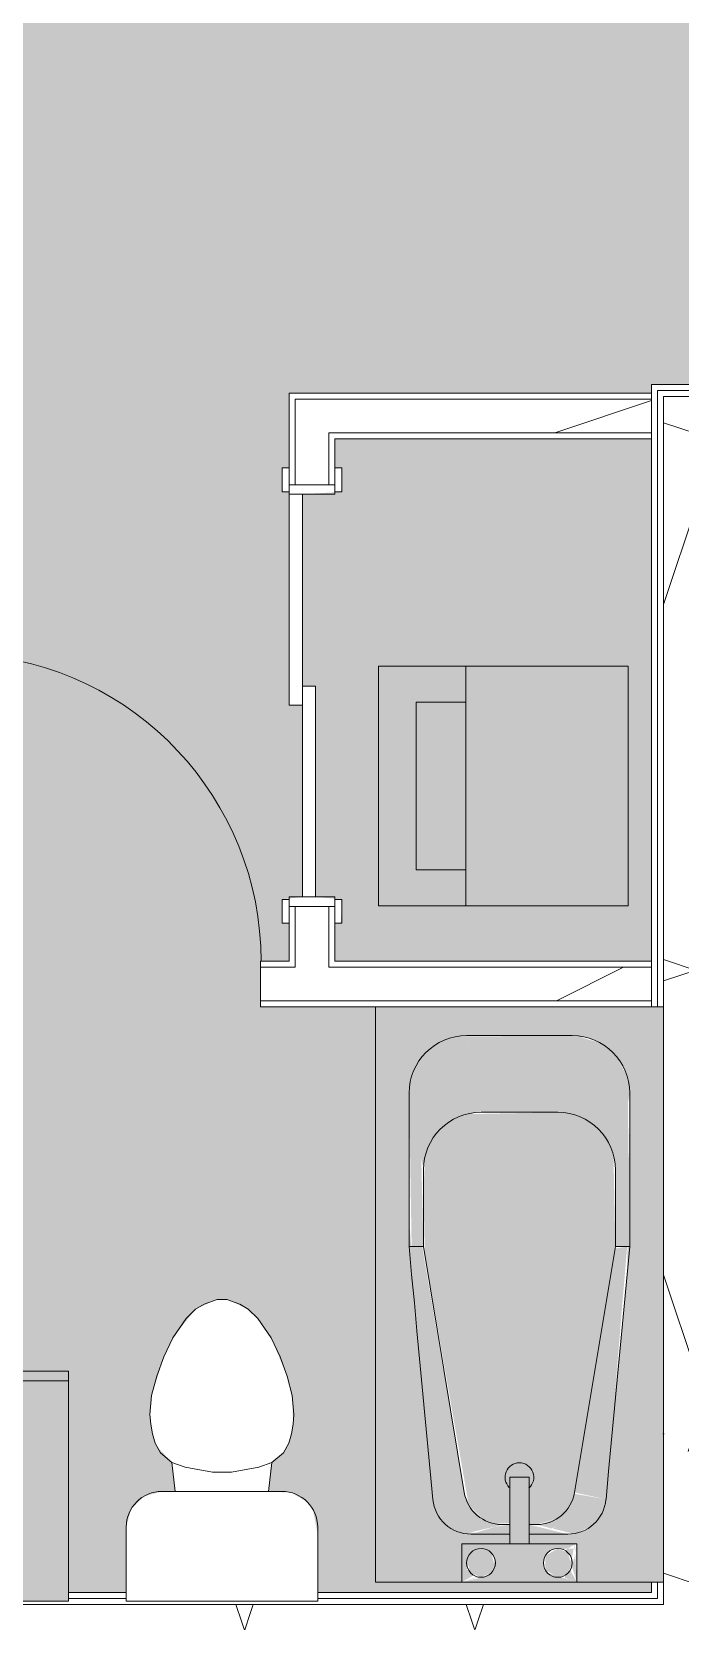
# Model space of a CAD drawing. Header units: inches. Extents: x -9418 to 110693, y 8585 to 209374.
# Drawn here: x -3610.3 to -3542.7, y 10972.6 to 11138.4 of the extents above; entities that cross this region are included whole.
import ezdxf

# ---------------------------------------------------------------- set-up
doc = ezdxf.new("R2010")
doc.units = ezdxf.units.IN
doc.header["$MEASUREMENT"] = 0
for name, color, linetype, lineweight in [('0-1', 7, 'Continuous', 5), ('0-3', 7, 'Continuous', 9), ('A-AREA-PATT-3', 41, 'Continuous', 9), ('A-DOOR-1', 7, 'Continuous', 9), ('A-DOOR-FRAM-1', 7, 'Continuous', 9), ('A-WALL', 113, 'Continuous', 9), ('A-WALL-2', 10, 'Continuous', 15), ('A-WALL-3', 7, 'Continuous', 9), ('A-WALL-PATT-2', 8, 'Continuous', 9), ('A-WALL-PATT-3', 111, 'Continuous', 9), ('I-WALL-1', 2, 'Continuous', 15), ('P-SANR-FIXT-1', 7, 'Continuous', 9), ('P-SANR-FIXT-2', 8, 'Continuous', 9), ('P-SANR-FIXT-3', 9, 'Continuous', 9), ('Q-CASE-1', 9, 'Continuous', 9), ('Q-CASE-2', 10, 'Continuous', 15), ('Q-CASE-3', 7, 'Continuous', 9)]:
    doc.layers.add(name, color=color, linetype=linetype, lineweight=lineweight)
pattern_1 = [(216.87, (39.984, 99.96), (299.879643, 199.920536), [49.98, -449.82]), (206.565, (99.96, 69.97), (-99.95948, -99.9602), [111.759, -111.759]), (198.435, (99.96, 19.992), (-199.92005, -99.96009), [63.22, -252.881])]
pattern_2 = [(161.57, (3, 3), (-24.0016874, -0.002073), [0, -170.76, 18.96, 0]), (18.43, (-3, 3), (-24.0016874, 0.002073), [0, -170.76, 18.96, 0]), (108.43, (3, 3), (11.995661, -60.005255), [56.91, -132.81]), (71.57, (-3, 3), (11.995661, 60.005255), [56.91, -132.81])]
pattern_3 = [(0, (0, 0), (192, 48), [7.92, -136.08, 7.92, -136.08, -768]), (0, (0, 0), (192, 48), [-288, 7.92, -280.08, 7.92, -136.08, -336]), (0, (0, 0), (192, 48), [-720, 7.92, -88.08, 7.92, -232.08]), (120, (72, 24), (-137.56922, 142.27688), [7.92, -136.08, 7.92, -136.08, -768]), (120, (72, 24), (-137.56922, 142.27688), [-288, 7.92, -280.08, 7.92, -136.08, -336]), (120, (72, 24), (-137.56922, 142.27688), [-720, 7.92, -88.08, 7.92, -232.08]), (240, (96, 120), (-54.43078, -190.27688), [7.92, -136.08, 7.92, -136.08, -768]), (240, (96, 120), (-54.43078, -190.27688), [-288, 7.92, -280.08, 7.92, -136.08, -336]), (240, (96, 120), (-54.43078, -190.27688), [-720, 7.92, -88.08, 7.92, -232.08])]

# ---------------------------------------------------------------- blocks, each defined once
blk = doc.blocks.new('Single-Flush - 32_ x 84_-1372863-SITE PLAN - TOPO WITH IMAGERY')
at = {"layer": 'A-DOOR-1'}
for p, q in [((14, -2.38), (14, -34.38)), ((16, -2.38), (14, -2.38)), ((16, -2.38), (16, -34.38)), ((16, -34.38), (14, -34.38))]:
    blk.add_line(p, q, dxfattribs=at)
blk.add_arc((16, -2.38), 32.07, 180, 266.4241, dxfattribs=at)
blk = doc.blocks.new('Stacked Washer and Dryer - 26_x25_ - Private-1352637-SITE PLAN - TOPO WITH IMAGERY')
at = {"layer": 'P-SANR-FIXT-3'}
blk.add_hatch(color=256, dxfattribs=at).paths.add_polyline_path([(26, -12.5), (26, 12.5), (0, 12.5), (0, -12.5)], flags=0)
at = {"layer": 'P-SANR-FIXT-1'}
for p, q in [((0, 12.5), (26, 12.5)), ((0, 12.5), (0, -12.5)), ((16.90625, 12.5), (16.90625, -12.5)), ((26, 12.5), (26, -12.5)), ((16.90625, 8.75), (22.09375, 8.75)), ((22.09375, 8.75), (22.09375, -8.75)), ((22.09375, -8.75), (16.90625, -8.75)), ((26, -12.5), (0, -12.5))]:
    blk.add_line(p, q, dxfattribs=at)
blk = doc.blocks.new('Toilet-Domestic-3D - Toilet-Domestic-3D-1372870-SITE PLAN - TOPO WITH IMAGERY')
at = {"layer": 'P-SANR-FIXT-1'}
for p, q in [((-1.87, 11.5), (-0.5, 12)), ((-0.5, 12), (0.5, 12)), ((0.5, 12), (1.87, 11.5)), ((-5.13, 8), (-3.74, 10)), ((-3.74, 10), (-2.74, 11)), ((-2.74, 11), (-1.87, 11.5)), ((1.87, 11.5), (2.74, 11)), ((2.74, 11), (3.74, 10)), ((3.74, 10), (5.13, 8)), ((-6.06, 6), (-5.13, 8)), ((5.13, 8), (6.06, 6)), ((-6.79, 4), (-6.06, 6)), ((6.06, 6), (6.79, 4)), ((-7.33, 1.99), (-6.79, 4)), ((6.79, 4), (7.33, 1.99)), ((-7.5, 0), (-7.33, 1.99)), ((7.33, 1.99), (7.5, 0)), ((-7.41, -1), (-7.5, 0)), ((-7.24, -2), (-7.41, -1)), ((7.41, -1), (7.24, -2)), ((7.5, 0), (7.41, -1)), ((-6.97, -3), (-7.24, -2)), ((-6.4, -4), (-6.97, -3)), ((6.97, -3), (6.4, -4)), ((7.24, -2), (6.97, -3)), ((-5.21, -5), (-6.4, -4)), ((6.4, -4), (5.21, -5)), ((-3.84, -5.5), (-5.21, -5)), ((-4.86, -8.02), (-5.21, -5)), ((-1, -6), (-3.84, -5.5)), ((1, -6), (-1, -6)), ((3.84, -5.5), (1, -6)), ((5.21, -5), (3.84, -5.5)), ((4.86, -8.02), (5.21, -5)), ((6.25, -8.02), (-6.25, -8.02)), ((-9.98, -11.75), (-9.98, -19.48)), ((9.98, -19.48), (9.98, -11.75)), ((-9.98, -19.48), (9.98, -19.48))]:
    blk.add_line(p, q, dxfattribs=at)
for centre, start, end in [((-6.25, -11.75), 90, 180), ((6.25, -11.75), 0, 90)]:
    blk.add_arc(centre, 3.73, start, end, dxfattribs=at)
blk = doc.blocks.new('OD_CW_Base Cabinet - OD_CW_Base Cabinet-1372871-SITE PLAN - TOPO WITH IMAGERY')
at = {"layer": 'Q-CASE-1'}
for points in [[(0.74, 0), (0.74, -1), (61.99, -1), (61.99, 0), (12.01, 0)], [(0.74, -24), (61.99, -24), (61.99, -1), (0.74, -1), (0.74, -3.04)]]:
    blk.add_hatch(color=256, dxfattribs=at).paths.add_polyline_path(points, flags=0)
at = {"layer": 'Q-CASE-2'}
for p, q in [((0.74, -24), (0.74, 0)), ((0.74, 0), (61.99, 0)), ((61.99, 0), (61.99, -24)), ((61.99, -24), (0.74, -24))]:
    blk.add_line(p, q, dxfattribs=at)
at = {"layer": 'Q-CASE-3'}
for p, q in [((0.74, -1), (0.74, 0)), ((0.74, 0), (61.99, 0)), ((61.99, -1), (0.74, -1)), ((0.74, -24), (0.74, -1)), ((0.74, -1), (61.99, -1)), ((61.99, 0), (61.99, -1)), ((61.99, -1), (61.99, -24)), ((61.99, -24), (0.74, -24))]:
    blk.add_line(p, q, dxfattribs=at)
blk = doc.blocks.new('Bath Tub - Maestro - 60_x30_-V145-SITE PLAN - TOPO WITH IMAGERY')
at = {"layer": 'P-SANR-FIXT-2'}
h = blk.add_hatch(color=256, dxfattribs=at)
h.paths.add_polyline_path([(0.7, -11.75), (1.25, -12.3), (0.93, -11.93)], flags=0)
h.paths.add_polyline_path([(0, -9), (0.55, -10.88), (0.5, -10.46), (0.17, -9.5)], flags=0)
h.paths.add_polyline_path([(0, -9), (3.07, -10.25), (3.5, -11), (4, -9), (1.61, -9.4), (0.55, -9.14)], flags=0)
h.paths.add_polyline_path([(4, -9), (3.3, -10.25), (2.75, -9.7), (2.75, -9.43), (3.5, -9.17)], flags=0)
h.paths.add_polyline_path([(0, -5), (0, -9), (4, -9), (4, -14), (5, -14), (5.21, -8.67), (5.83, -7.51), (6.79, -6.62), (7.98, -6.09), (11.56, -5.7), (37.74, -3.5), (52.04, -3.59), (54, -4.3), (55.6, -5.64), (56.64, -7.45), (57, -9.5), (56.8, -22.05), (56.2, -23.5), (54.91, -25), (54, -25.7), (52.35, -26.32), (51, -26.5), (32.07, -26.23), (7.36, -23.69), (6.27, -22.97), (5.48, -21.94), (5.05, -20.7), (5, -17.5), (5, -16), (4, -16), (4, -21), (0, -21), (0, -30), (60, -30), (60, 0), (0, 0), (0, -2.56)], flags=0)
h.paths.add_polyline_path([(4, -21), (3.34, -19.39), (3.5, -19.54), (3.91, -20.74)], flags=0)
h.paths.add_polyline_path([(0, -21), (2.39, -20.6), (2.39, -20.45), (2.17, -20.3), (0.55, -20.81)], flags=0)
h.paths.add_polyline_path([(1.61, -12.45), (2.39, -12.45), (2, -12.34)], flags=0)
for points in [[(8.63, -5.97), (9.35, -9.26), (35, -4.87), (35, -3.5), (8.84, -5.95)], [(35, -4.09), (35, -5), (44.22, -4.77), (51, -3.5), (35, -3.77)], [(43, -5), (44.87, -5.34), (46.03, -5.83), (47.28, -6.81), (48.47, -8.66), (48.9, -10.25), (49.08, -10.99), (57, -9.5), (56.64, -7.45), (55.6, -5.64), (54, -4.3), (52.04, -3.59), (50.51, -3.59), (44.22, -4.77)], [(5.05, -9.3), (5.81, -12.58), (6, -13.2), (6.6, -11.22), (7.49, -10.17), (8.69, -9.49), (9.35, -9.26), (8.63, -5.97), (7.36, -6.31), (6.27, -7.03), (5.48, -8.06), (5.21, -8.67)], [(6, -16.8), (6.6, -18.78), (7.49, -19.83), (8.69, -20.51), (9.35, -20.74), (35, -25), (44.55, -24.8), (46, -24.2), (47.24, -23.24), (48.2, -22), (48.8, -20.5), (49, -19), (48.8, -9.45), (48.12, -7.9), (47.24, -6.76), (46, -5.8), (44.55, -5.2), (40.94, -5), (34.11, -5.15), (8.03, -9.72), (6.59, -11.22), (6.12, -12.51), (6.12, -14), (10.94, -14), (10.94, -16), (6, -16)], [(49, -11), (49, -19), (57, -20.5), (56.91, -9.52), (49.08, -10.99)], [(4, -15.97), (4, -16), (10.94, -15.97), (10.94, -14), (4, -14)], [(43, -25), (51, -26.5), (52.55, -26.3), (54.53, -25.29), (55.42, -24.51), (56.24, -23.4), (56.93, -21), (56.8, -20.46), (49, -19), (48.61, -21), (48.16, -22.05), (47.03, -23.4), (45.24, -24.51), (44.55, -24.8)], [(8.63, -24.03), (35, -26.23), (34.79, -24.97), (9.35, -20.74), (8.65, -23.91)], [(35, -26.23), (35, -26.5), (49.91, -26.3), (43, -25), (35, -25), (35, -25.91)]]:
    blk.add_hatch(color=256, dxfattribs=at).paths.add_polyline_path(points, flags=0)
h = blk.add_hatch(color=256, dxfattribs=at)
h.paths.add_polyline_path([(0, -21), (4, -20.74), (4, -9), (0, -9), (0, -20.74)], flags=0)
h.paths.add_polyline_path([(0, -21), (1.25, -20.3), (0.7, -19.75), (0.43, -19.75), (0.09, -20.74)], flags=0)
h.paths.add_polyline_path([(0, -21), (0.94, -17.94), (1.61, -17.55), (2.39, -17.55), (3.06, -17.94), (3.45, -18.61), (3.5, -20.87), (1.61, -20.6), (0.55, -20.86)], flags=0)
h.paths.add_polyline_path([(0, -9), (0.7, -10.25), (1.25, -9.7), (1.25, -9.43), (0.55, -9.19)], flags=0)
h.paths.add_polyline_path([(0, -9), (2, -9.5), (4, -9), (3.06, -12.06), (2.39, -12.45), (1.61, -12.45), (0.94, -12.06), (0.46, -11), (0.22, -9.94)], flags=0)
h.paths.add_polyline_path([(2.39, -20.45), (3.91, -20.74), (3.3, -19.75), (2.75, -20.3)], flags=0)
h.paths.add_polyline_path([(2.39, -9.55), (3.06, -9.94), (3.57, -10.25), (4, -9), (2.54, -9.5)], flags=0)
h = blk.add_hatch(color=256, dxfattribs=at)
h.paths.add_polyline_path([(0.5, -11), (0.94, -11.93), (1.61, -12.45), (3.06, -12.06), (3.5, -11), (2.75, -9.7), (1.25, -9.76), (0.94, -9.94), (0.55, -10.88)], flags=0)
h.paths.add_polyline_path([(0.5, -19), (0.7, -19.75), (1.61, -20.45), (3.06, -20.06), (3.5, -19), (2.75, -17.7), (1.25, -17.7), (0.55, -18.91)], flags=0)
h = blk.add_hatch(color=256, dxfattribs=at)
h.paths.add_polyline_path([(5, -10.39), (5.05, -14), (6, -14), (5.76, -12.43), (5, -9.96)], flags=0)
h.paths.add_polyline_path([(5, -20.04), (6, -16), (5, -16), (5, -19.61)], flags=0)
h = blk.add_hatch(color=256, dxfattribs=at)
h.paths.add_polyline_path([(5.59, -18.12), (5.7, -18.78), (5.58, -18.45)], flags=0)
h.paths.add_polyline_path([(5.05, -20.7), (5.72, -22.32), (6.33, -23.02), (7.36, -23.69), (8.65, -23.91), (9.22, -20.7), (7.49, -19.83), (6.59, -18.77), (6.12, -17.49), (5.92, -17.06), (5.09, -20.45)], flags=0)
at = {"layer": 'P-SANR-FIXT-1'}
for p, q in [((60, 0), (0, 0)), ((0, 0), (0, -9)), ((60, -30), (60, 0)), ((35, -3.5), (51, -3.5)), ((35, -5), (35, -3.5)), ((35, -5), (9.35, -9.26)), ((43, -5), (35, -5)), ((4, -9), (0, -9)), ((0, -9), (0, -21)), ((4, -14), (4, -9)), ((57, -9.5), (57, -20.5)), ((5, -14), (5, -9.96)), ((49, -19), (49, -11)), ((6, -13.2), (6, -14)), ((4, -16), (4, -14)), ((4, -14), (10.94, -14)), ((10.94, -16), (10.94, -14)), ((4, -21), (4, -16)), ((10.94, -16), (4, -16)), ((5, -20.04), (5, -16)), ((6, -16), (6, -16.8)), ((0, -21), (0, -30)), ((0, -21), (4, -21)), ((9.35, -20.74), (35, -25)), ((35, -25), (35, -26.5)), ((35, -25), (43, -25)), ((51, -26.5), (35, -26.5)), ((0, -30), (60, -30))]:
    blk.add_line(p, q, dxfattribs=at)
at = {"layer": 'P-SANR-FIXT-1', "flags": 128}
for points in [[(8.63, -5.97), (11.56, -5.7), (14.49, -5.42), (17.42, -5.15), (20.35, -4.87), (23.28, -4.6), (26.21, -4.32), (29.14, -4.05), (32.07, -3.77), (35, -3.5)], [(35, -26.5), (32.07, -26.23), (29.14, -25.95), (26.21, -25.68), (23.28, -25.4), (20.35, -25.13), (17.42, -24.85), (14.49, -24.58), (11.56, -24.3), (8.63, -24.03)]]:
    blk.add_lwpolyline(points, dxfattribs=at)
at = {"layer": 'P-SANR-FIXT-1'}
for centre, radius, start, end in [((51, -9.5), 6, 0, 90), ((9, -9.96), 4, 95.3558, 180), ((43, -11), 6, 360, 90), ((2, -11), 1.5, 0, 180), ((2, -11), 1.5, 0, 180), ((10, -13.2), 4, 99.4223, 180), ((2, -11), 1.5, 180, 360), ((2, -11), 1.5, 180, 360), ((10.94, -15), 1.5, 0, 135), ((10.94, -15), 1.5, 220.6655, 360), ((2, -19), 1.5, 0, 180), ((2, -19), 1.5, 0, 180), ((10, -16.8), 4, 180, 260.5777), ((2, -19), 1.5, 180, 360), ((2, -19), 1.5, 180, 360), ((43, -19), 6, 270, 0), ((9, -20.04), 4, 180, 264.6442), ((51, -20.5), 6, 270, 0)]:
    blk.add_arc(centre, radius, start, end, dxfattribs=at)
blk = doc.blocks.new('FOLDING_SLIDING CLOSET - 42_ x 80_-1372875-SITE PLAN - TOPO WITH IMAGERY')
at = {"layer": 'A-DOOR-1'}
for p, q in [((-23.75, 3.25), (-21.25, 3.25)), ((-23.75, 2.5), (-23.75, 3.25)), ((-21.25, 2.5), (-23.75, 2.5)), ((-21.25, 3.25), (-21.25, 2.5)), ((21.25, 3.25), (23.75, 3.25)), ((21.25, 2.5), (21.25, 3.25)), ((23.75, 2.5), (21.25, 2.5)), ((23.75, 3.25), (23.75, 2.5)), ((-1, 0.5), (21, 0.5)), ((-1, -0.88), (-1, 0.5)), ((21, 0.5), (21, -0.88)), ((-21, -0.88), (1, -0.88)), ((-21, -2.25), (-21, -0.88)), ((21, -0.88), (-1, -0.88)), ((1, -0.88), (1, -2.25)), ((-23.75, -2.25), (-21.25, -2.25)), ((-23.75, -3), (-23.75, -2.25)), ((-21.25, -3), (-23.75, -3)), ((-21.25, -2.25), (-21.25, -3)), ((1, -2.25), (-21, -2.25)), ((21.25, -2.25), (23.75, -2.25)), ((21.25, -3), (21.25, -2.25)), ((23.75, -3), (21.25, -3)), ((23.75, -2.25), (23.75, -3))]:
    blk.add_line(p, q, dxfattribs=at)
at = {"layer": 'A-DOOR-FRAM-1'}
for p, q in [((-22, 2.5), (-21, 2.5)), ((-22, -2.25), (-22, 2.5)), ((-21, 2.5), (-21, -2.25)), ((21, 2.5), (22, 2.5)), ((21, -2.25), (21, 2.5)), ((22, 2.5), (22, -2.25)), ((-21, -2.25), (-22, -2.25)), ((22, -2.25), (21, -2.25))]:
    blk.add_line(p, q, dxfattribs=at)
blk = doc.blocks.new('1750 Ox - Unit Layouts_rvt-1-SITE PLAN - TOPO WITH IMAGERY')
at = {"layer": 'A-WALL-PATT-2'}
h = blk.add_hatch(dxfattribs=at)
h.set_pattern_fill('FP_2', color=256, style=0, pattern_type=2)
h.set_pattern_definition(pattern_1)
h.paths.add_polyline_path([(-3571.92, 11096.54), (-3545.72, 11096.54), (-3545.72, 11100.04), (-3582.85, 11100.04), (-3582.85, 11096.54), (-3579.35, 11096.54)], flags=0)
h = blk.add_hatch(dxfattribs=at)
h.set_pattern_fill('FP_2', color=256, style=0, pattern_type=2)
h.set_pattern_definition(pattern_1)
h.paths.add_polyline_path([(-3570.98, 11037.29), (-3545.72, 11037.29), (-3545.72, 11040.79), (-3586.47, 11040.79), (-3586.47, 11037.29), (-3571.92, 11037.29)], flags=0)
h.paths.add_polyline_path([(-3618.47, 11037.29), (-3618.47, 11040.79), (-3668.36, 11040.79), (-3668.36, 11037.29), (-3625.56, 11037.29)], flags=0)
at = {"layer": 'A-WALL-2'}
for p, q in [((-3545.72, 11100.67), (-3583.47, 11100.67)), ((-3583.47, 11100.67), (-3583.47, 11100.04)), ((-3545.72, 11095.92), (-3545.72, 11100.67)), ((-3583.47, 11100.04), (-3583.47, 11095.92)), ((-3583.47, 11095.92), (-3583.47, 11092.88)), ((-3578.72, 11095.92), (-3545.72, 11095.92)), ((-3578.72, 11092.88), (-3578.72, 11095.92)), ((-3583.47, 11045.38), (-3583.47, 11041.42)), ((-3578.72, 11041.42), (-3578.72, 11045.38)), ((-3583.47, 11041.42), (-3586.47, 11041.42)), ((-3586.47, 11041.42), (-3586.47, 11036.67)), ((-3545.72, 11041.42), (-3578.72, 11041.42)), ((-3545.72, 11036.67), (-3545.72, 11041.42)), ((-3586.47, 11036.67), (-3574.48, 11036.67))]:
    blk.add_line(p, q, dxfattribs=at)
at = {"layer": 'A-WALL-3'}
for p, q in [((-3582.85, 11100.04), (-3545.72, 11100.04)), ((-3582.85, 11096.54), (-3582.85, 11100.04)), ((-3582.85, 11095.92), (-3582.85, 11096.54)), ((-3582.85, 11095.92), (-3582.85, 11091.13)), ((-3579.35, 11096.54), (-3545.72, 11096.54)), ((-3579.35, 11095.92), (-3579.35, 11096.54)), ((-3579.35, 11095.92), (-3579.35, 11091.13)), ((-3582.85, 11047.13), (-3582.85, 11041.42)), ((-3579.35, 11047.13), (-3579.35, 11041.42)), ((-3582.85, 11040.79), (-3582.85, 11041.42)), ((-3579.35, 11040.79), (-3579.35, 11041.42)), ((-3586.47, 11040.79), (-3582.85, 11040.79)), ((-3579.35, 11040.79), (-3545.72, 11040.79)), ((-3586.47, 11037.29), (-3545.72, 11037.29))]:
    blk.add_line(p, q, dxfattribs=at)
at = {"layer": '0-3'}
for name, p, rotation in [('FOLDING_SLIDING CLOSET - 42_ x 80_-1372875-SITE PLAN - TOPO WITH IMAGERY', (-3581.22, 11069.13), 270.0000000000006), ('Single-Flush - 32_ x 84_-1372863-SITE PLAN - TOPO WITH IMAGERY', (-3602.47, 11039.04), 180), ('Stacked Washer and Dryer - 26_x25_ - Private-1352637-SITE PLAN - TOPO WITH IMAGERY', (-3548.16, 11059.71), 180), ('Bath Tub - Maestro - 60_x30_-V145-SITE PLAN - TOPO WITH IMAGERY', (-3574.48, 10976.67), 89.99999999999238)]:
    blk.add_blockref(name, p, dxfattribs=dict(at, rotation=rotation))
for name, p in [('Toilet-Domestic-3D - Toilet-Domestic-3D-1372870-SITE PLAN - TOPO WITH IMAGERY', (-3590.48, 10994.15)), ('OD_CW_Base Cabinet - OD_CW_Base Cabinet-1372871-SITE PLAN - TOPO WITH IMAGERY', (-3668.47, 10998.67))]:
    blk.add_blockref(name, p, dxfattribs=at)

msp = doc.modelspace()

# ---------------------------------------------------------------- hatches: boundary and pattern name
at = {"layer": 'A-AREA-PATT-3'}
h = msp.add_hatch(color=256, dxfattribs=at)
h.paths.add_polyline_path([(-3484.72, 11104.59), (-3520.72, 11104.59), (-3520.72, 11106.34), (-3484.72, 11106.34)], flags=0)
h.paths.add_polyline_path([(-3569.89, 10975.59), (-3545.72, 10975.59), (-3545.72, 10976.67), (-3574.48, 10976.67), (-3574.48, 11036.67), (-3586.47, 11036.67), (-3586.47, 11041.42), (-3583.47, 11041.42), (-3583.47, 11045.38), (-3584.22, 11045.38), (-3584.22, 11047.88), (-3582.1, 11048.13), (-3582.1, 11068.13), (-3583.47, 11068.13), (-3583.47, 11090.38), (-3584.22, 11090.38), (-3584.22, 11092.88), (-3583.47, 11092.88), (-3583.47, 11100.67), (-3545.72, 11100.67), (-3545.72, 11101.59), (-3485.72, 11101.59), (-3485.72, 11102.59), (-3484.72, 11102.59), (-3484.47, 11104.59), (-3482.79, 11104.59), (-3482.79, 11140.59), (-3484.72, 11140.59), (-3484.72, 11142.59), (-3485.72, 11142.59), (-3485.72, 11198.47), (-3486.48, 11198.47), (-3486.48, 11162.72), (-3516.48, 11162.72), (-3516.48, 11198.47), (-3508.48, 11198.47), (-3508.48, 11234.72), (-3523.01, 11234.72), (-3523.01, 11234.35), (-3547.01, 11234.35), (-3547.01, 11234.72), (-3578.11, 11234.72), (-3578.11, 11145.17), (-3614.11, 11145.17), (-3614.11, 11162.07), (-3625.02, 11162.07), (-3624.91, 11178.57), (-3614.11, 11178.57), (-3614.11, 11186.07), (-3625.02, 11186.07), (-3624.91, 11202.57), (-3614.11, 11202.57), (-3614.11, 11210.07), (-3625.02, 11210.07), (-3624.91, 11226.57), (-3614.11, 11226.57), (-3614.11, 11257.59), (-3857.85, 11257.36), (-3857.85, 11241.2), (-3861.22, 11241.1), (-3861.22, 11203.18), (-3857.85, 11203.18), (-3857.85, 11164.4), (-3861.22, 11164.4), (-3861.22, 11126.38), (-3857.85, 11126.38), (-3857.85, 11101.59), (-3710.48, 11101.59), (-3710.48, 11096.84), (-3830.57, 11096.84), (-3830.57, 11084.59), (-3835.32, 11084.59), (-3835.32, 11096.84), (-3857.85, 11096.84), (-3857.85, 11087.6), (-3862.29, 11087.6), (-3862.29, 11083.59), (-3837.47, 11083.59), (-3837.47, 11055.59), (-3862.29, 11055.59), (-3862.29, 11049.58), (-3861.55, 11049.83), (-3861.55, 11053.95), (-3835.32, 11053.95), (-3835.32, 11054.59), (-3830.57, 11054.59), (-3830.57, 11049.2), (-3861.22, 11049.2), (-3861.22, 11011.18), (-3857.85, 11011.18), (-3857.85, 10975.59), (-3672.48, 10975.59), (-3672.48, 10999.67), (-3667.73, 10999.67), (-3667.73, 10998.67), (-3606.48, 10998.67), (-3606.48, 10975.59), (-3600.46, 10975.59), (-3600.46, 10982.4), (-3599.96, 10984.26), (-3598.6, 10985.62), (-3596.73, 10986.12), (-3595.35, 10986.12), (-3595.69, 10989.15), (-3597.27, 10990.83), (-3597.72, 10992.15), (-3597.98, 10994.15), (-3597.81, 10996.14), (-3596.54, 11000.15), (-3595.61, 11002.15), (-3593.22, 11005.15), (-3590.98, 11006.15), (-3589.98, 11006.15), (-3587.74, 11005.15), (-3586.74, 11004.15), (-3585.36, 11002.15), (-3583.7, 10998.15), (-3583.16, 10996.14), (-3583.07, 10993.15), (-3583.52, 10991.15), (-3584.08, 10990.15), (-3585.27, 10989.15), (-3585.62, 10986.12), (-3583.27, 10986), (-3581.6, 10985.03), (-3581.01, 10984.26), (-3580.51, 10981.67), (-3580.51, 10975.59), (-3570.16, 10975.59)], flags=0)
h.paths.add_polyline_path([(-3715.89, 10976.21), (-3793.89, 10976.21), (-3793.89, 11056.21), (-3715.89, 11056.21), (-3715.89, 11014.41)], flags=0)
h.paths.add_polyline_path([(-3808.94, 10976.71), (-3813.82, 10976.71), (-3813.82, 10994.71), (-3795.82, 10994.71), (-3795.82, 10976.71)], flags=0)
h.paths.add_polyline_path([(-3711.89, 10976.71), (-3711.89, 10994.71), (-3693.89, 10994.71), (-3693.89, 10976.71)], flags=0)
h.paths.add_polyline_path([(-3554.44, 10981.67), (-3554.87, 10981.89), (-3554.61, 10981.72)], flags=0)
h.paths.add_polyline_path([(-3671.86, 11033.67), (-3672.48, 11033.67), (-3672.48, 11045.38), (-3673.23, 11045.38), (-3673.23, 11047.88), (-3671.11, 11048.13), (-3671.11, 11068.13), (-3672.48, 11068.13), (-3672.57, 11090.38), (-3673.23, 11090.38), (-3673.23, 11092.88), (-3672.48, 11092.88), (-3672.48, 11096.84), (-3674.48, 11096.84), (-3674.48, 11101.59), (-3620.47, 11101.59), (-3620.47, 11092.88), (-3619.72, 11092.88), (-3619.72, 11090.38), (-3621.85, 11090.13), (-3621.85, 11070.13), (-3620.47, 11070.13), (-3620.47, 11047.88), (-3619.72, 11047.88), (-3619.72, 11045.38), (-3620.47, 11045.38), (-3620.47, 11041.42), (-3618.47, 11041.42), (-3618.47, 11036.67), (-3667.73, 11036.67), (-3667.73, 11033.67), (-3668.36, 11033.67)], flags=0)
h.paths.add_polyline_path([(-3574.48, 11041.42), (-3545.72, 11041.42), (-3545.72, 11095.92), (-3578.72, 11095.92), (-3578.72, 11092.88), (-3577.97, 11092.88), (-3577.97, 11090.38), (-3582.1, 11090.13), (-3582.1, 11070.13), (-3580.72, 11070.13), (-3580.72, 11048.13), (-3577.97, 11047.88), (-3578.1, 11045.38), (-3578.72, 11045.38), (-3578.72, 11041.42), (-3578.08, 11041.42)], flags=0)
h.paths.add_polyline_path([(-3667.73, 11041.42), (-3625.22, 11041.42), (-3625.22, 11045.38), (-3625.97, 11045.38), (-3625.97, 11047.88), (-3621.85, 11048.13), (-3621.85, 11068.13), (-3623.22, 11068.13), (-3623.22, 11090.13), (-3625.97, 11090.38), (-3625.97, 11092.88), (-3625.22, 11092.88), (-3625.22, 11096.84), (-3667.73, 11096.84), (-3667.73, 11092.88), (-3666.98, 11092.88), (-3666.98, 11090.38), (-3671.11, 11090.13), (-3671.11, 11070.13), (-3669.73, 11070.13), (-3669.73, 11048.13), (-3666.98, 11047.88), (-3666.98, 11045.38), (-3667.73, 11045.38)], flags=0)
h.paths.add_polyline_path([(-3548.16, 11047.21), (-3574.16, 11047.21), (-3574.16, 11072.21), (-3548.16, 11072.21), (-3548.16, 11054.9)], flags=0)
h.paths.add_polyline_path([(-3801.39, 11195.59), (-3801.39, 11225.59), (-3741.39, 11225.59), (-3741.39, 11195.59), (-3759.51, 11195.59)], flags=0)
at = {"layer": 'A-WALL-PATT-3'}
h = msp.add_hatch(dxfattribs=at)
h.set_pattern_fill('FP_1', color=256, style=0, pattern_type=2)
h.set_pattern_definition(pattern_3)
h.paths.add_polyline_path([(-3545.72, 10975.59), (-3545.1, 10975.59), (-3545.1, 10976.67), (-3545.72, 10976.67)], flags=0)
h.paths.add_polyline_path([(-3545.1, 11036.67), (-3545.1, 11101.59), (-3545.72, 11101.59), (-3545.72, 11036.67), (-3545.42, 11036.67)], flags=0)
h = msp.add_hatch(dxfattribs=at)
h.set_pattern_fill('FP_1', color=256, style=0, pattern_type=2)
h.set_pattern_definition(pattern_3)
h.paths.add_polyline_path([(-3544.47, 10974.96), (-3544.47, 11100.96), (-3545.1, 11100.96), (-3545.1, 11036.67), (-3544.48, 11036.67), (-3544.48, 10976.67), (-3545.1, 10976.67), (-3545.1, 10974.96), (-3544.49, 10974.96)], flags=0)
h = msp.add_hatch(dxfattribs=at)
h.set_pattern_fill('FP_5', color=256, style=0, pattern_type=2)
h.set_pattern_definition(pattern_2)
h.paths.add_polyline_path([(-3544.47, 10974.34), (-3540.97, 10974.34), (-3540.97, 11100.34), (-3544.47, 11100.34), (-3544.47, 10974.96)], flags=0)
h = msp.add_hatch(dxfattribs=at)
h.set_pattern_fill('FP_5', color=256, style=0, pattern_type=2)
h.set_pattern_definition(pattern_2)
h.paths.add_polyline_path([(-3518.28, 10970.84), (-3484.47, 10970.84), (-3484.73, 10974.34), (-3858.47, 10974.34), (-3858.38, 10970.84), (-3571.92, 10970.84)], flags=0)

# ---------------------------------------------------------------- linework, layer by layer
at = {"layer": 'A-WALL'}
for p, q in [((-3485.1, 11100.96), (-3545.1, 11100.96)), ((-3545.1, 11036.67), (-3545.1, 11100.96)), ((-3484.47, 11100.34), (-3544.47, 11100.34)), ((-3544.47, 10974.34), (-3544.47, 11100.34)), ((-3545.1, 10974.96), (-3545.1, 10976.67)), ((-3600.46, 10974.96), (-3606.48, 10974.96)), ((-3545.1, 10974.96), (-3580.51, 10974.96)), ((-3544.47, 10974.34), (-3858.47, 10974.34))]:
    msp.add_line(p, q, dxfattribs=at)
at = {"layer": 'I-WALL-1'}
for p, q in [((-3485.72, 11101.59), (-3545.72, 11101.59)), ((-3545.72, 11101.59), (-3545.72, 11036.67)), ((-3545.72, 10976.67), (-3545.72, 10975.59)), ((-3600.46, 10975.59), (-3606.48, 10975.59)), ((-3545.72, 10975.59), (-3580.51, 10975.59))]:
    msp.add_line(p, q, dxfattribs=at)

# ---------------------------------------------------------------- block references
at = {"layer": '0-1'}
msp.add_blockref('1750 Ox - Unit Layouts_rvt-1-SITE PLAN - TOPO WITH IMAGERY', (0, 0), dxfattribs=at)

doc.saveas('drawing.dxf')
